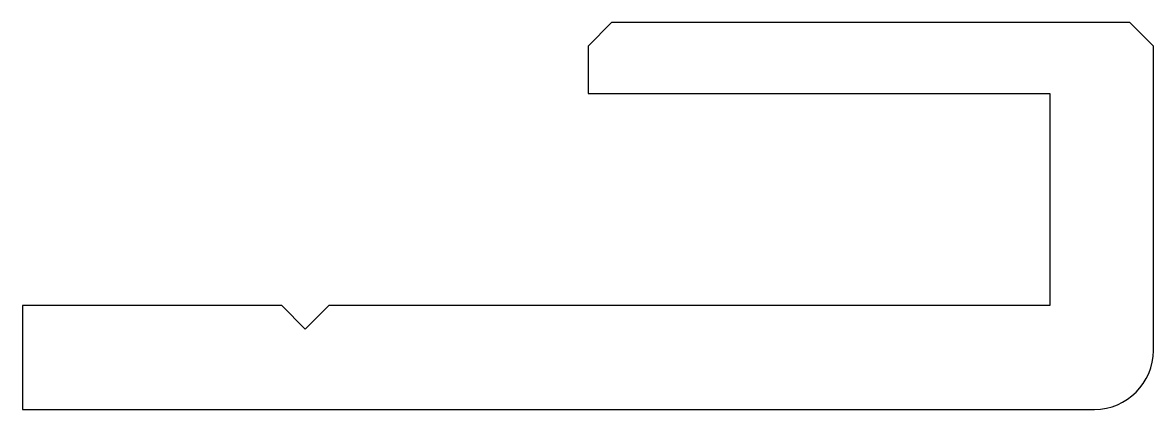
# Model space of a CAD drawing. Extents: x 244.8 to 268.8, y 249.7 to 257.9.
import ezdxf

# ---------------------------------------------------------------- set-up
doc = ezdxf.new("R2010")
doc.units = 0
doc.layers.add('ANA', color=220, linetype='CONTINUOUS')

msp = doc.modelspace()

# ---------------------------------------------------------------- linework, layer by layer
at = {"layer": 'ANA'}
for p, q in [((257.288, 257.919), (256.788, 257.419)), ((268.288, 257.919), (257.288, 257.919)), ((268.288, 257.919), (268.788, 257.419)), ((256.788, 257.419), (256.788, 256.419)), ((268.788, 250.969), (268.788, 257.419)), ((256.788, 256.419), (266.588, 256.419)), ((266.588, 256.419), (266.588, 251.919)), ((250.288, 251.919), (244.788, 251.919)), ((244.788, 251.919), (244.788, 249.719)), ((250.788, 251.419), (250.288, 251.919)), ((251.288, 251.919), (250.788, 251.419)), ((266.588, 251.919), (251.288, 251.919)), ((244.788, 249.719), (267.538, 249.719))]:
    msp.add_line(p, q, dxfattribs=at)
msp.add_arc((267.538, 250.969), 1.25, 270, 0, dxfattribs=at)

doc.saveas('drawing.dxf')
